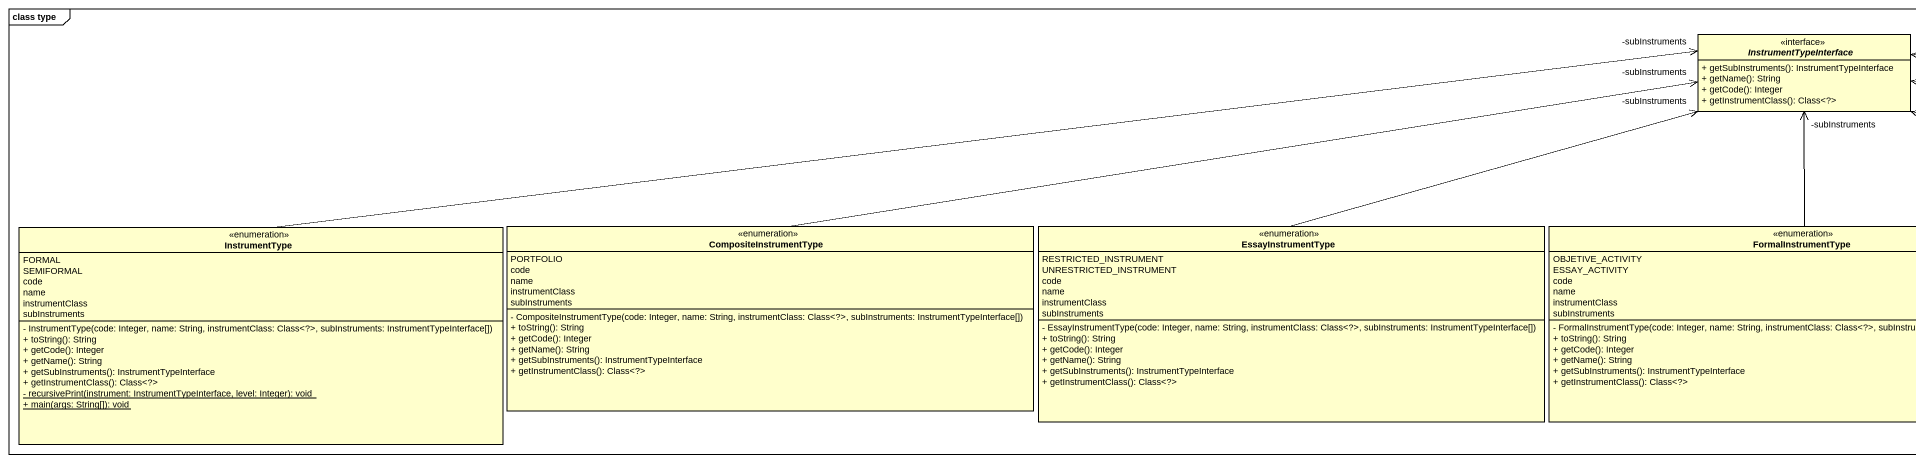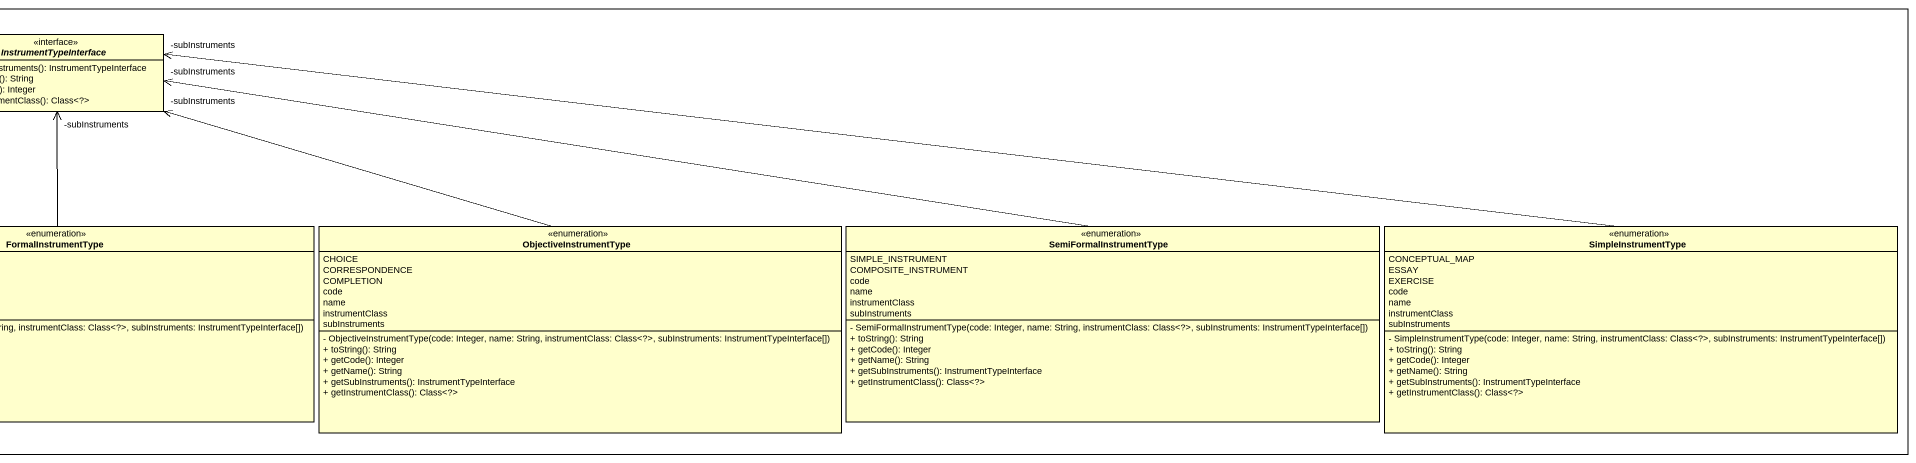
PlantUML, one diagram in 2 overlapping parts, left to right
@startuml
mainframe class type
hide circle
hide empty members
skinparam classAttributeIconSize 0
interface InstrumentTypeInterface <<interface>> {
  + getSubInstruments(): InstrumentTypeInterface
  + getName(): String
  + getCode(): Integer
  + getInstrumentClass(): Class<?>
}
enum InstrumentType {
  FORMAL
  SEMIFORMAL
  code
  name
  instrumentClass
  subInstruments
  - InstrumentType(code: Integer, name: String, instrumentClass: Class<?>, subInstruments: InstrumentTypeInterface[])
  + toString(): String
  + getCode(): Integer
  + getName(): String
  + getSubInstruments(): InstrumentTypeInterface
  + getInstrumentClass(): Class<?>
  {static} - recursivePrint(instrument: InstrumentTypeInterface, level: Integer): void
  {static} + main(args: String[]): void
}
enum CompositeInstrumentType {
  PORTFOLIO
  code
  name
  instrumentClass
  subInstruments
  - CompositeInstrumentType(code: Integer, name: String, instrumentClass: Class<?>, subInstruments: InstrumentTypeInterface[])
  + toString(): String
  + getCode(): Integer
  + getName(): String
  + getSubInstruments(): InstrumentTypeInterface
  + getInstrumentClass(): Class<?>
}
enum EssayInstrumentType {
  RESTRICTED_INSTRUMENT
  UNRESTRICTED_INSTRUMENT
  code
  name
  instrumentClass
  subInstruments
  - EssayInstrumentType(code: Integer, name: String, instrumentClass: Class<?>, subInstruments: InstrumentTypeInterface[])
  + toString(): String
  + getCode(): Integer
  + getName(): String
  + getSubInstruments(): InstrumentTypeInterface
  + getInstrumentClass(): Class<?>
}
enum FormalInstrumentType {
  OBJETIVE_ACTIVITY
  ESSAY_ACTIVITY
  code
  name
  instrumentClass
  subInstruments
  - FormalInstrumentType(code: Integer, name: String, instrumentClass: Class<?>, subInstruments: InstrumentTypeInterface[])
  + toString(): String
  + getCode(): Integer
  + getName(): String
  + getSubInstruments(): InstrumentTypeInterface
  + getInstrumentClass(): Class<?>
}
enum ObjectiveInstrumentType {
  CHOICE
  CORRESPONDENCE
  COMPLETION
  code
  name
  instrumentClass
  subInstruments
  - ObjectiveInstrumentType(code: Integer, name: String, instrumentClass: Class<?>, subInstruments: InstrumentTypeInterface[])
  + toString(): String
  + getCode(): Integer
  + getName(): String
  + getSubInstruments(): InstrumentTypeInterface
  + getInstrumentClass(): Class<?>
}
enum SemiFormalInstrumentType {
  SIMPLE_INSTRUMENT
  COMPOSITE_INSTRUMENT
  code
  name
  instrumentClass
  subInstruments
  - SemiFormalInstrumentType(code: Integer, name: String, instrumentClass: Class<?>, subInstruments: InstrumentTypeInterface[])
  + toString(): String
  + getCode(): Integer
  + getName(): String
  + getSubInstruments(): InstrumentTypeInterface
  + getInstrumentClass(): Class<?>
}
enum SimpleInstrumentType {
  CONCEPTUAL_MAP
  ESSAY
  EXERCISE
  code
  name
  instrumentClass
  subInstruments
  - SimpleInstrumentType(code: Integer, name: String, instrumentClass: Class<?>, subInstruments: InstrumentTypeInterface[])
  + toString(): String
  + getCode(): Integer
  + getName(): String
  + getSubInstruments(): InstrumentTypeInterface
  + getInstrumentClass(): Class<?>
}
InstrumentType -right-> "-subInstruments" InstrumentTypeInterface
CompositeInstrumentType -right-> "-subInstruments" InstrumentTypeInterface
EssayInstrumentType -right-> "-subInstruments" InstrumentTypeInterface
FormalInstrumentType -up-> "-subInstruments" InstrumentTypeInterface
ObjectiveInstrumentType -left-> "-subInstruments" InstrumentTypeInterface
SemiFormalInstrumentType -left-> "-subInstruments" InstrumentTypeInterface
SimpleInstrumentType -left-> "-subInstruments" InstrumentTypeInterface
@enduml
